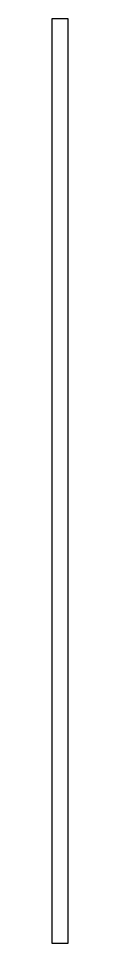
# Model space of a CAD drawing. Extents: x 0 to 3, y -89 to 89.
import ezdxf

# ---------------------------------------------------------------- set-up
doc = ezdxf.new("R2010")
doc.units = 0
doc.layers.get('0').update_dxf_attribs({"linetype": 'CONTINUOUS'})

msp = doc.modelspace()

# ---------------------------------------------------------------- linework, layer by layer
at = {"color": 7, "linetype": 'CONTINUOUS'}
for p, q in [((0, 89), (3, 89)), ((0, -89), (0, 89)), ((3, 89), (3, -89)), ((3, -89), (0, -89))]:
    msp.add_line(p, q, dxfattribs=at)

doc.saveas('drawing.dxf')
